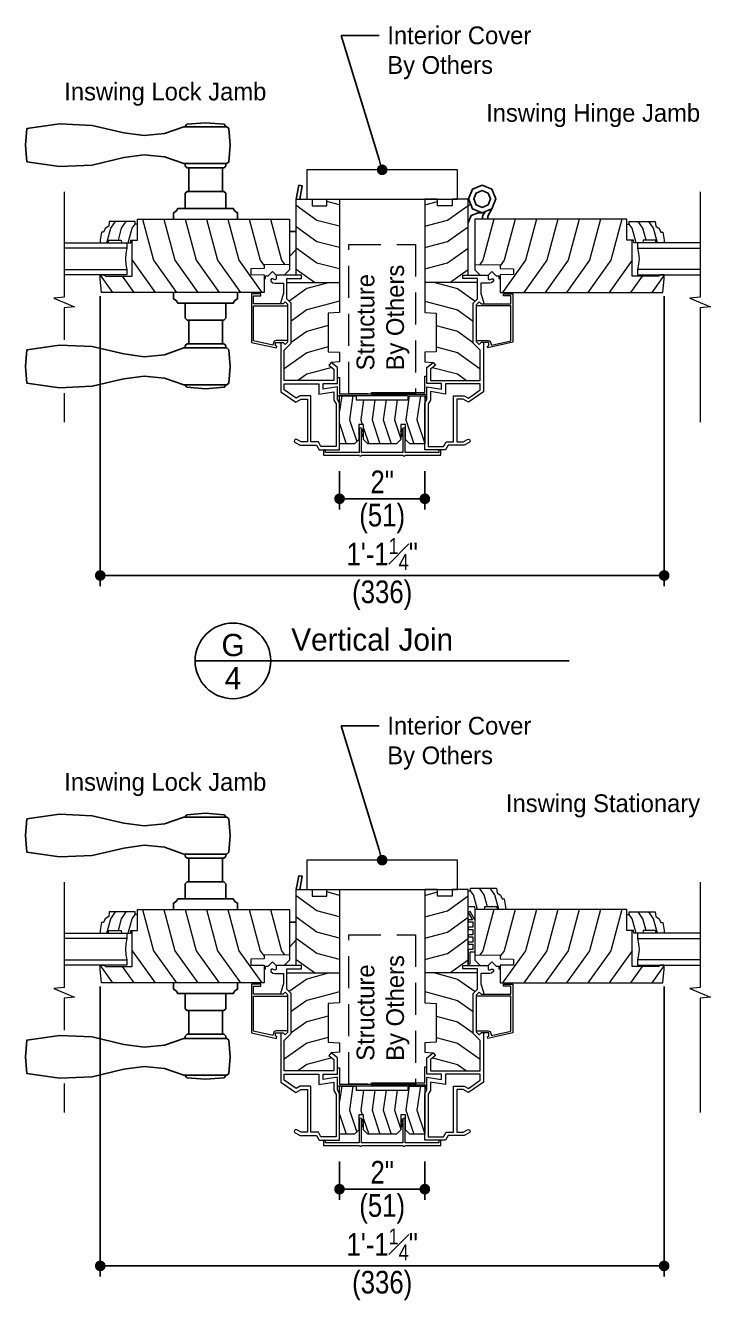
# Model space of a CAD drawing. Extents: x 0 to 204, y 0 to 88.
# Drawn here: x 162.6 to 178.66, y 17.05 to 46.93 of the extents above; entities that cross this region are included whole.
import ezdxf
from ezdxf.enums import TextEntityAlignment as Align

# ---------------------------------------------------------------- set-up
doc = ezdxf.new("R2010")
doc.units = 0
doc.header["$LTSCALE"] = 6
doc.header["$MEASUREMENT"] = 0
doc.linetypes.add('HIDDEN2', pattern=[0.1875, 0.125, -0.0625])
doc.layers.get('0').update_dxf_attribs({"linetype": 'CONTINUOUS'})
doc.layers.get('Defpoints').update_dxf_attribs({"linetype": 'CONTINUOUS'})
for name, color, linetype in [('A-ANNO-DIMS', 3, 'CONTINUOUS'), ('A-ANNO-TEXT', 4, 'CONTINUOUS'), ('A-DETL-MBND', 8, 'CONTINUOUS')]:
    doc.layers.add(name, color=color, linetype=linetype)
doc.layers.add('A-DETL-MCUT', color=6, linetype='CONTINUOUS', lineweight=20)
doc.layers.add('A-DETL-PATT', color=8, linetype='CONTINUOUS', lineweight=5)
doc.styles.add('ADF Text', font='FRABK.TTF', dxfattribs={"width": 0.85})
doc.dimstyles.new('1 1_2 inches equals 1 foot', dxfattribs={"dimtxt": 0.53125, "dimasz": 0.25, "dimexe": 0.25, "dimexo": 0.5, "dimgap": 0.125, "dimtad": 1, "dimdec": 6, "dimzin": 3, "dimdsep": 46, "dimlunit": 4, "dimtxsty": 'ADF Text', "dimblk": 'DOT', "dimcen": 0, "dimclrd": 256, "dimclre": 256, "dimclrt": 256, "dimadec": 0, "dimazin": 0, "dimtfac": 0.7, "dimtdec": 6, "dimtix": 1, "dimtmove": 0, "dimatfit": 0, "dimldrblk": 'DOT', "dimfxl": 0, "dimfrac": 1, "dimtolj": 1, "dimtzin": 4, "dimlwd": -1, "dimlwe": -1, "dimarcsym": 0})

# ---------------------------------------------------------------- blocks, each defined once
blk = doc.blocks.new('Breakline With Space 1')
at = {"layer": 'A-DETL-MCUT'}
for points in [[(0, 2.593), (0, 0.124), (-0.244, 0.102), (0.244, -0.102), (0, -0.124), (0, -0.876)], [(0, -2.123), (0, -2.802)]]:
    blk.add_lwpolyline(points, dxfattribs=at)
blk = doc.blocks.new('2inch Mull Cover')
at = {"layer": 'A-DETL-MCUT'}
for points in [[(0.493, -1.89, 1), (0.493, -1.838), (-0.059, -1.838), (-0.059, -0.866), (0.493, -0.866, 1), (0.493, -0.814), (-0.059, -0.814), (-0.059, -0.024), (-0.024, -0.024, 1.000026), (-0.024, 0.023), (-0.126, 0.023), (-0.126, -0.817, 1), (-0.126, -0.863), (-0.126, -1.841, 1), (-0.126, -1.887), (-0.126, -2.727), (-0.024, -2.727, 1), (-0.024, -2.68), (-0.059, -2.68), (-0.059, -1.89), (0.493, -1.89)], [(0.343, -0.866), (0.319, -0.886, 1), (0.339, -0.908), (0.39, -0.866)], [(0.452, -0.866), (0.428, -0.886, 1), (0.448, -0.908), (0.5, -0.865)], [(0.343, -1.838), (0.319, -1.817, -1), (0.339, -1.795), (0.39, -1.838)], [(0.452, -1.838), (0.428, -1.817, -1), (0.448, -1.795), (0.5, -1.838)]]:
    blk.add_lwpolyline(points, format="xyb", dxfattribs=at)
blk.add_lwpolyline([(0.24, -0.915), (0.593, -0.915), (0.593, -0.804), (0.24, -0.804), (0.14, -0.704), (0.14, -0.352), (1.265, -0.352), (1.265, -0.742), (1.171, -0.742), (1.171, -1.961), (1.265, -1.961), (1.265, -2.352), (0.14, -2.352), (0.14, -1.999), (0.24, -1.899), (0.593, -1.899), (0.593, -1.788), (0.24, -1.788), (0.14, -1.688), (0.14, -1.015)], close=True, dxfattribs=at)
for points in [[(0.343, -0.814), (0.332, -0.804)], [(0.379, -0.804), (0.39, -0.814)], [(0.452, -0.814), (0.441, -0.804)], [(0.488, -0.804), (0.5, -0.814)], [(0.343, -1.89), (0.332, -1.899)], [(0.379, -1.899), (0.39, -1.89)], [(0.452, -1.89), (0.441, -1.899)], [(0.488, -1.899), (0.5, -1.889)]]:
    blk.add_lwpolyline(points, dxfattribs=at)
at = {"layer": 'A-DETL-PATT'}
for points in [[(0.614, -0.352), (0.14, -0.51)], [(1.265, -0.665), (0.702, -0.586), (0.192, -0.756)], [(1.265, -0.402), (0.91, -0.352)], [(1.171, -0.915), (0.702, -0.849), (0.593, -0.886)], [(0.505, -0.915), (0.14, -1.037)], [(1.171, -1.179), (0.702, -1.113), (0.14, -1.3)], [(1.171, -1.442), (0.702, -1.376), (0.14, -1.564)], [(1.171, -1.706), (0.702, -1.64), (0.258, -1.788)], [(1.265, -1.983), (0.702, -1.903), (0.14, -2.091)], [(1.265, -2.246), (0.702, -2.166), (0.147, -2.352)]]:
    blk.add_lwpolyline(points, dxfattribs=at)
blk = doc.blocks.new('3_4 Glass-flat-4')
at = {"layer": 'A-DETL-MCUT'}
for p, q in [((0, -0.125), (1.469, -0.125)), ((1.469, -0.625), (0, -0.625))]:
    blk.add_line(p, q, dxfattribs=at)
blk.add_lwpolyline([(1.469, 0), (0, 0), (0, -0.125), (0.027, -0.247), (0.036, -0.375), (0.027, -0.503), (0, -0.625), (0, -0.75), (1.469, -0.75)], dxfattribs=at)
at = {"layer": 'A-DETL-MCUT', "const_width": 0.0000001}
for points in [[(0.186, -0.625), (0.186, -0.586), (0.067, -0.538), (0.067, -0.212), (0.186, -0.164), (0.186, -0.125)], [(0.375, -0.125), (0.375, -0.625)]]:
    blk.add_lwpolyline(points, dxfattribs=at)
blk = doc.blocks.new('400 Series Door Glass Stop-flat-5')
at = {"layer": 'A-DETL-MCUT'}
blk.add_lwpolyline([(0.758, -0.102), (0.797, -0.19), (0.844, -0.19), (0.875, -0.376), (0.875, -0.438), (0.684, -0.438), (0.679, -0.376), (0.383, -0.376), (0.378, -0.438), (0.161, -0.438), (0.156, -0.376), (0, -0.376), (0, 0), (0.057, 0), (0.057, 0.062), (0.667, 0.062), (0.677, -0.048), (0.758, -0.102)], dxfattribs=at)
at = {"layer": 'A-DETL-PATT'}
for points in [[(0.218, -0.438), (0.128, -0.097), (0.057, 0.002)], [(0.451, -0.376), (0.378, -0.097), (0.264, 0.062)], [(0.718, -0.438), (0.628, -0.097), (0.514, 0.062)]]:
    blk.add_lwpolyline(points, dxfattribs=at)
blk = doc.blocks.new('400 Series Inswing Stile Rail')
at = {"layer": 'A-DETL-MCUT'}
blk.add_lwpolyline([(3.688, -1.337), (3.688, -0.494), (3.563, -0.494), (3.563, 0), (0, 0), (0, -1.063), (0.594, -1.073), (0.594, -1.157), (0.907, -1.162), (0.907, -1.301), (0.594, -1.306), (0.594, -1.719), (4.407, -1.719), (4.438, -1.4), (4.438, -1.306), (4.344, -1.306), (4.313, -1.337)], close=True, dxfattribs=at)
blk.add_lwpolyline([(0, -1.063), (0, -1.188), (0.123, -1.313), (0.313, -1.313), (0.398, -1.227), (0.5, -1.331), (0.563, -1.331), (0.563, -1.393), (0.594, -1.393)], dxfattribs=at)
at = {"layer": 'A-DETL-PATT'}
for points in [[(0.444, 0), (0.188, -0.965), (0.117, -1.065)], [(0.944, 0), (0.688, -0.965), (0.594, -1.097)], [(1.444, 0), (1.188, -0.965), (0.649, -1.719)], [(1.944, 0), (1.688, -0.965), (1.149, -1.719)], [(2.444, 0), (2.188, -0.965), (1.649, -1.719)], [(2.944, 0), (2.688, -0.965), (2.149, -1.719)], [(3.444, 0), (3.188, -0.965), (2.649, -1.719)], [(3.688, -0.965), (3.149, -1.719)], [(3.922, -1.337), (3.649, -1.719)], [(4.438, -1.315), (4.149, -1.719)]]:
    blk.add_lwpolyline(points, dxfattribs=at)
at = {"layer": 'A-DETL-MCUT'}
for name, p in [('400 Series Door Glass Stop-flat-5', (3.563, -0.118)), ('3_4 Glass-flat-4', (3.813, -0.556))]:
    blk.add_blockref(name, p, dxfattribs=at)
blk = doc.blocks.new('400 Series Stile Rail-flat-1')
at = {"layer": 'A-DETL-MCUT'}
for points in [[(-0.156, -1.313), (-0.156, 0.469), (-0.532, 0.469), (-0.532, 0.313), (-0.874, 0.313), (-0.874, 0.469), (-1.172, 0.469), (-1.172, -2.186), (-0.906, -2.2), (-0.906, -3.107), (-1.172, -3.121), (-1.172, -3.341), (-0.974, -3.356)], [(0.203, -2.89), (0.203, -4.044), (-0.148, -4.289), (-0.27, -4.219), (-0.422, -4.219), (-0.422, -5.219), (-0.27, -5.219), (-0.171, -5.162), (-0.14, -5.157), (-0.115, -5.176), (-0.112, -5.207), (-0.131, -5.231), (-0.248, -5.299), (-0.629, -5.299), (-0.691, -5.406), (-1.172, -5.406), (-1.172, -4.309), (-1.122, -4.223), (-1.122, -3.929), (-0.785, -3.982), (-0.785, -3.855), (-1.122, -3.855), (-1.122, -3.475), (-0.974, -3.356), (-0.924, -3.419), (-1.042, -3.513), (-1.042, -3.779), (0.123, -3.779), (0.123, -3.071), (-0.041, -2.908), (-0.041, -1.967), (0.063, -1.864), (0.063, -1.393), (-0.281, -1.393), (-0.281, -1.313), (0.313, -1.313), (0.313, -1.403), (0.347, -1.423), (0.392, -1.397), (0.423, -1.397), (0.438, -1.424), (0.438, -1.452), (0.393, -1.489), (0.344, -1.5), (0.143, -1.5), (0.143, -1.744), (0.203, -1.938), (0.203, -1.984)], [(0.063, -1.487), (-1.172, -1.487)], [(0.039, -2.843), (0.315, -2.843), (0.358, -2.861), (0.394, -2.951), (0.844, -2.85), (0.844, -2.031), (0.039, -2.031), (0.039, -2), (0.101, -1.939), (0.146, -1.984), (0.844, -1.984), (0.844, -1.797), (0.672, -1.797), (0.672, -1.75), (0.891, -1.75), (0.891, -2.887), (0.307, -3.019), (0.298, -2.976), (0.328, -2.969), (0.328, -2.89), (0.146, -2.89), (0.101, -2.936), (0.039, -2.875), (0.039, -2.031)]]:
    blk.add_lwpolyline(points, dxfattribs=at)
blk.add_lwpolyline([(-0.675, -5.219), (-0.502, -5.219), (-0.502, -4.139), (-0.248, -4.139), (-0.152, -4.195), (0.123, -4.002), (0.123, -3.859), (-0.685, -3.859), (-0.685, -4.099), (-1.042, -4.043), (-1.042, -4.244), (-1.092, -4.331), (-1.092, -5.326), (-0.737, -5.326)], close=True, dxfattribs=at)
at = {"layer": 'A-DETL-PATT'}
for points in [[(-1.172, 0.332), (-0.874, 0.411)], [(-1.172, -0.168), (-0.643, -0.028), (-0.156, 0.32)], [(-1.172, -0.668), (-0.643, -0.528), (-0.156, -0.18)], [(-1.172, -1.168), (-0.643, -1.028), (-0.156, -0.68)], [(-0.585, -1.487), (-0.156, -1.18)], [(-0.94, -1.487), (-0.404, -1.629), (0.005, -1.921)], [(-1.172, -1.925), (-0.404, -2.129), (-0.041, -2.389)], [(-0.906, -2.496), (-0.404, -2.629), (-0.041, -2.889)], [(-0.906, -2.996), (-0.404, -3.129), (0.123, -3.506)], [(-0.992, -3.473), (-0.404, -3.629), (-0.194, -3.779)]]:
    blk.add_lwpolyline(points, dxfattribs=at)
at = {"layer": 'A-DETL-MCUT'}
blk.add_blockref('400 Series Inswing Stile Rail', (0, 0), dxfattribs=at)
blk = doc.blocks.new('400 Series Inswing Hinge Jamb')
at = {"layer": 'A-DETL-MBND'}
blk.add_line((1.391, 4.369), (1.444, 4.421), dxfattribs=at)
for points in [[(1.945, 4.308), (1.718, 4.214), (1.49, 4.308), (1.396, 4.536), (1.49, 4.763), (1.718, 4.857), (1.945, 4.763), (2.039, 4.536)], [(1.857, 4.396), (1.718, 4.339), (1.579, 4.396), (1.521, 4.536), (1.579, 4.675), (1.718, 4.733), (1.857, 4.675), (1.915, 4.536)]]:
    blk.add_lwpolyline(points, close=True, dxfattribs=at)
for points in [[(1.391, 3.978), (1.46, 4.145), (1.627, 4.214), (1.718, 4.214)], [(1.73, 4.063), (1.73, 4.129), (1.793, 4.245)], [(1.848, 4.063), (1.848, 4.129), (1.945, 4.308)]]:
    blk.add_lwpolyline(points, dxfattribs=at)
at = {"layer": 'A-DETL-MCUT'}
blk.add_lwpolyline([(0.425, -0.138), (0.405, -0.113), (0.405, -0.05), (-0.875, -0.05), (-0.875, 0), (0.377, 0), (0.377, 0.38), (0.425, 0.38)], dxfattribs=at)
blk.add_blockref('400 Series Stile Rail-flat-1', (1.547, 4.063), dxfattribs=at)
blk = doc.blocks.new('Breakline 1')
at = {"layer": 'A-DETL-MCUT'}
blk.add_lwpolyline([(2.593, 0), (0.124, 0), (0.102, 0.244), (-0.102, -0.244), (-0.124, 0), (-2.802, 0)], dxfattribs=at)
blk = doc.blocks.new('400 Series Stile Rail-flat-2')
at = {"layer": 'A-DETL-MCUT'}
for points in [[(-0.156, -1.313), (-0.156, 0.469), (-0.532, 0.469), (-0.532, 0.313), (-0.874, 0.313), (-0.874, 0.469), (-1.172, 0.469), (-1.172, -2.186), (-0.906, -2.2), (-0.906, -3.107), (-1.172, -3.121), (-1.172, -3.341), (-0.974, -3.356)], [(0.203, -2.89), (0.203, -4.044), (-0.148, -4.289), (-0.27, -4.219), (-0.422, -4.219), (-0.422, -5.219), (-0.27, -5.219), (-0.171, -5.162), (-0.14, -5.157), (-0.115, -5.176), (-0.112, -5.207), (-0.131, -5.231), (-0.248, -5.299), (-0.629, -5.299), (-0.691, -5.406), (-1.172, -5.406), (-1.172, -4.309), (-1.122, -4.223), (-1.122, -3.929), (-0.785, -3.982), (-0.785, -3.855), (-1.122, -3.855), (-1.122, -3.475), (-0.974, -3.356), (-0.924, -3.419), (-1.042, -3.513), (-1.042, -3.779), (0.123, -3.779), (0.123, -3.071), (-0.041, -2.908), (-0.041, -1.967), (0.063, -1.864), (0.063, -1.393), (-0.281, -1.393), (-0.281, -1.313), (0.313, -1.313), (0.313, -1.403), (0.347, -1.423), (0.392, -1.397), (0.423, -1.397), (0.438, -1.424), (0.438, -1.452), (0.393, -1.489), (0.344, -1.5), (0.143, -1.5), (0.143, -1.744), (0.203, -1.938), (0.203, -1.984)], [(0.063, -1.487), (-1.172, -1.487)], [(0.039, -2.843), (0.315, -2.843), (0.358, -2.861), (0.394, -2.951), (0.844, -2.85), (0.844, -2.031), (0.039, -2.031), (0.039, -2), (0.101, -1.939), (0.146, -1.984), (0.844, -1.984), (0.844, -1.797), (0.672, -1.797), (0.672, -1.75), (0.891, -1.75), (0.891, -2.887), (0.307, -3.019), (0.298, -2.976), (0.328, -2.969), (0.328, -2.89), (0.146, -2.89), (0.101, -2.936), (0.039, -2.875), (0.039, -2.031)]]:
    blk.add_lwpolyline(points, dxfattribs=at)
blk.add_lwpolyline([(-0.675, -5.219), (-0.502, -5.219), (-0.502, -4.139), (-0.248, -4.139), (-0.152, -4.195), (0.123, -4.002), (0.123, -3.859), (-0.685, -3.859), (-0.685, -4.099), (-1.042, -4.043), (-1.042, -4.244), (-1.092, -4.331), (-1.092, -5.326), (-0.737, -5.326)], close=True, dxfattribs=at)
at = {"layer": 'A-DETL-PATT'}
for points in [[(-1.172, 0.332), (-0.874, 0.411)], [(-1.172, -0.168), (-0.643, -0.028), (-0.156, 0.32)], [(-1.172, -0.668), (-0.643, -0.528), (-0.156, -0.18)], [(-1.172, -1.168), (-0.643, -1.028), (-0.156, -0.68)], [(-0.585, -1.487), (-0.156, -1.18)], [(-0.94, -1.487), (-0.404, -1.629), (0.005, -1.921)], [(-1.172, -1.925), (-0.404, -2.129), (-0.041, -2.389)], [(-0.906, -2.496), (-0.404, -2.629), (-0.041, -2.889)], [(-0.906, -2.996), (-0.404, -3.129), (0.123, -3.506)], [(-0.992, -3.473), (-0.404, -3.629), (-0.194, -3.779)]]:
    blk.add_lwpolyline(points, dxfattribs=at)
at = {"layer": 'A-DETL-MCUT'}
blk.add_blockref('400 Series Inswing Stile Rail', (0, 0), dxfattribs=at)
blk = doc.blocks.new('400 Series Door Glass Stop-flat-6')
at = {"layer": 'A-DETL-MCUT'}
blk.add_lwpolyline([(0.758, -0.102), (0.797, -0.19), (0.844, -0.19), (0.875, -0.376), (0.875, -0.438), (0.684, -0.438), (0.679, -0.376), (0.383, -0.376), (0.378, -0.438), (0.161, -0.438), (0.156, -0.376), (0, -0.376), (0, 0), (0.057, 0), (0.057, 0.062), (0.667, 0.062), (0.677, -0.048), (0.758, -0.102)], dxfattribs=at)
at = {"layer": 'A-DETL-PATT'}
for points in [[(0.218, -0.438), (0.128, -0.097), (0.057, 0.002)], [(0.451, -0.376), (0.378, -0.097), (0.264, 0.062)], [(0.718, -0.438), (0.628, -0.097), (0.514, 0.062)]]:
    blk.add_lwpolyline(points, dxfattribs=at)
blk = doc.blocks.new('400 Series Inswing Door Stat. Frame-flat-1')
at = {"layer": 'A-DETL-MCUT'}
blk.add_lwpolyline([(1.172, -0.709), (1.059, -0.513), (1.016, -0.538), (1.115, -0.71), (1.016, -0.71), (1.016, -0.76), (1.123, -0.76), (1.123, -0.885), (1.016, -0.885), (1.016, -0.935), (1.123, -0.935), (1.123, -1.06), (1.016, -1.06), (1.016, -1.11), (1.123, -1.11), (1.123, -1.235), (1.016, -1.235), (1.016, -1.285), (1.123, -1.285), (1.123, -1.41), (1.016, -1.41), (1.016, -1.745), (1.066, -1.745), (1.066, -1.46), (1.172, -1.46)], dxfattribs=at)
for name, p in [('400 Series Stile Rail-flat-2', (1.172, -0.469)), ('400 Series Door Glass Stop-flat-6', (1.016, -0.031))]:
    blk.add_blockref(name, p, dxfattribs=at)
blk = doc.blocks.new('400 Series Inswing Stat. Jamb')
at = {"layer": 'A-DETL-MCUT'}
blk.add_lwpolyline([(0.425, -0.138), (0.405, -0.113), (0.405, -0.05), (-0.875, -0.05), (-0.875, 0), (0.377, 0), (0.377, 0.38), (0.425, 0.38)], dxfattribs=at)
blk.add_blockref('400 Series Inswing Door Stat. Frame-flat-1', (0.375, 4.532), dxfattribs=at)
blk = doc.blocks.new('_DOT')
at = {"color": 0, "linetype": 'ByBlock'}
blk.add_line((-0.5, 0), (-1, 0), dxfattribs=at)
at = {"color": 0, "linetype": 'ByBlock', "const_width": 0.5}
blk.add_lwpolyline([(-0.25, 0, 1), (0.25, 0, 1)], format="xyb", close=True, dxfattribs=at)
blk = doc.blocks.new('*D128')
at = {"layer": 'A-ANNO-DIMS', "linetype": 'ByBlock', "transparency": 16777216}
for p, q in [((169.964, 36.486), (169.964, 35.59)), ((171.964, 36.486), (171.964, 35.59)), ((170.214, 35.84), (171.714, 35.84))]:
    blk.add_line(p, q, dxfattribs=at)
at = {"layer": 'Defpoints', "color": 0, "transparency": 16777216}
for p in [(169.964, 36.986), (171.964, 36.986), (171.964, 35.84)]:
    blk.add_point(p, dxfattribs=at)
at = {"layer": 'A-ANNO-DIMS', "transparency": 16777216, "xscale": 0.25, "yscale": 0.25, "zscale": 0.25, "rotation": 180}
blk.add_blockref('_DOT', (169.964, 35.84), dxfattribs=at)
at = {"layer": 'A-ANNO-DIMS', "transparency": 16777216, "xscale": 0.25, "yscale": 0.25, "zscale": 0.25}
blk.add_blockref('_DOT', (171.964, 35.84), dxfattribs=at)
at = {"layer": 'A-ANNO-DIMS', "transparency": 16777216, "attachment_point": 5, "style": 'ADF Text'}
for s, insert, char_height in [('\\A1;2"', (170.964, 36.236), 0.5312), ('\\A1;\\f [;\\fFranklin Gothic Book;(51)\\f]', (170.964, 35.378), 0.53125)]:
    blk.add_mtext(s, dxfattribs=dict(at, insert=insert, char_height=char_height))
blk = doc.blocks.new('*D129')
at = {"layer": 'A-ANNO-DIMS', "linetype": 'ByBlock', "transparency": 16777216}
for p, q in [((164.354, 40.586), (164.354, 33.792)), ((177.574, 40.586), (177.574, 33.792)), ((164.604, 34.042), (177.324, 34.042))]:
    blk.add_line(p, q, dxfattribs=at)
at = {"layer": 'Defpoints', "color": 0, "transparency": 16777216}
for p in [(164.354, 41.086), (177.574, 41.086), (177.574, 34.042)]:
    blk.add_point(p, dxfattribs=at)
at = {"layer": 'A-ANNO-DIMS', "transparency": 16777216, "xscale": 0.25, "yscale": 0.25, "zscale": 0.25, "rotation": 180}
blk.add_blockref('_DOT', (164.354, 34.042), dxfattribs=at)
at = {"layer": 'A-ANNO-DIMS', "transparency": 16777216, "xscale": 0.25, "yscale": 0.25, "zscale": 0.25}
blk.add_blockref('_DOT', (177.574, 34.042), dxfattribs=at)
at = {"layer": 'A-ANNO-DIMS', "transparency": 16777216, "char_height": 0.53125, "attachment_point": 5, "style": 'ADF Text'}
for s, insert in [('\\A1;1\'-1{\\H0.700000x;\\S1#4;}"', (170.964, 34.546)), ('\\A1;\\f [;\\fFranklin Gothic Book;(336)\\f]', (170.964, 33.579))]:
    blk.add_mtext(s, dxfattribs=dict(at, insert=insert))
blk = doc.blocks.new('*D134')
at = {"layer": 'A-ANNO-DIMS', "linetype": 'ByBlock', "transparency": 16777216}
for p, q in [((169.964, 20.309), (169.964, 19.412)), ((171.964, 20.309), (171.964, 19.412)), ((170.214, 19.662), (171.714, 19.662))]:
    blk.add_line(p, q, dxfattribs=at)
at = {"layer": 'Defpoints', "color": 0, "transparency": 16777216}
for p in [(169.964, 20.809), (171.964, 20.809), (171.964, 19.662)]:
    blk.add_point(p, dxfattribs=at)
at = {"layer": 'A-ANNO-DIMS', "transparency": 16777216, "xscale": 0.25, "yscale": 0.25, "zscale": 0.25, "rotation": 180}
blk.add_blockref('_DOT', (169.964, 19.662), dxfattribs=at)
at = {"layer": 'A-ANNO-DIMS', "transparency": 16777216, "xscale": 0.25, "yscale": 0.25, "zscale": 0.25}
blk.add_blockref('_DOT', (171.964, 19.662), dxfattribs=at)
at = {"layer": 'A-ANNO-DIMS', "transparency": 16777216, "attachment_point": 5, "style": 'ADF Text'}
for s, insert, char_height in [('\\A1;2"', (170.964, 20.059), 0.5312), ('\\A1;\\f [;\\fFranklin Gothic Book;(51)\\f]', (170.964, 19.2), 0.53125)]:
    blk.add_mtext(s, dxfattribs=dict(at, insert=insert, char_height=char_height))
blk = doc.blocks.new('*D135')
at = {"layer": 'A-ANNO-DIMS', "linetype": 'ByBlock', "transparency": 16777216}
for p, q in [((164.354, 24.409), (164.354, 17.614)), ((177.574, 24.409), (177.574, 17.614)), ((164.604, 17.864), (177.324, 17.864))]:
    blk.add_line(p, q, dxfattribs=at)
at = {"layer": 'Defpoints', "color": 0, "transparency": 16777216}
for p in [(164.354, 24.909), (177.574, 24.909), (177.574, 17.864)]:
    blk.add_point(p, dxfattribs=at)
at = {"layer": 'A-ANNO-DIMS', "transparency": 16777216, "xscale": 0.25, "yscale": 0.25, "zscale": 0.25, "rotation": 180}
blk.add_blockref('_DOT', (164.354, 17.864), dxfattribs=at)
at = {"layer": 'A-ANNO-DIMS', "transparency": 16777216, "xscale": 0.25, "yscale": 0.25, "zscale": 0.25}
blk.add_blockref('_DOT', (177.574, 17.864), dxfattribs=at)
at = {"layer": 'A-ANNO-DIMS', "transparency": 16777216, "char_height": 0.53125, "attachment_point": 5, "style": 'ADF Text'}
for s, insert in [('\\A1;1\'-1{\\H0.700000x;\\S1#4;}"', (170.964, 18.368)), ('\\A1;\\f [;\\fFranklin Gothic Book;(336)\\f]', (170.964, 17.402))]:
    blk.add_mtext(s, dxfattribs=dict(at, insert=insert))
blk = doc.blocks.new('AW Mull Detail Tag')
at = {"layer": 'A-ANNO-TEXT'}
blk.add_line((8.771, 0), (0, 0), dxfattribs=at)
blk.add_circle((0.886, 0), 0.886, dxfattribs=at)
blk = doc.blocks.new('Vertical Join Tag')
at = {"layer": 'A-ANNO-TEXT'}
blk.add_blockref('AW Mull Detail Tag', (0, 0), dxfattribs=at)
at = {"layer": 'A-ANNO-TEXT', "insert": (2.254, 0.232), "char_height": 0.52083, "width": 7.63397, "attachment_point": 7, "line_spacing_factor": 1.04, "style": 'ADF Text'}
blk.add_mtext('{\\W1;Vertical Join}', dxfattribs=at)
blk = doc.blocks.new('400 Series Inswing Hinged Door Handle-flat-1')
at = {"layer": 'A-DETL-MBND'}
for p, q in [((1.574, -0.65), (1.574, -1.2)), ((2.364, -1.2), (2.364, -0.65))]:
    blk.add_line(p, q, dxfattribs=at)
for points in [[(1.219, 0), (1.219, -0.15), (1.281, -0.188), (1.319, -0.25), (2.619, -0.25), (2.657, -0.188), (2.719, -0.15), (2.719, 0)], [(1.494, -0.25), (1.494, -0.605), (1.539, -0.65), (2.399, -0.65), (2.444, -0.605), (2.444, -0.25)], [(1.574, -0.65), (1.574, -1.2)], [(2.364, -0.65), (2.364, -1.2)], [(2.444, -1.3), (2.444, -1.245), (2.399, -1.2), (1.539, -1.2), (1.494, -1.245), (1.494, -1.3)], [(1.484, -2.166), (1.532, -2.222), (1.969, -2.254), (2.406, -2.222), (2.454, -2.166)]]:
    blk.add_lwpolyline(points, dxfattribs=at)
blk.add_lwpolyline([(5.396, -1.235), (4.63, -1.268), (3.882, -1.441), (3.406, -1.508), (2.929, -1.46), (2.476, -1.3), (1.47, -1.3), (1.425, -1.341), (1.391, -1.733), (1.425, -2.125), (1.47, -2.166), (2.476, -2.166), (2.929, -2.006), (3.406, -1.958), (3.882, -2.025), (4.63, -2.198), (5.396, -2.231), (6.157, -2.125), (6.191, -1.733), (6.157, -1.341)], close=True, dxfattribs=at)
blk = doc.blocks.new('400 Series Inswing Hinged Door Handle-flat-2')
at = {"layer": 'A-DETL-MBND'}
for p, q in [((1.574, 0.65), (1.574, 1.2)), ((2.364, 1.2), (2.364, 0.65))]:
    blk.add_line(p, q, dxfattribs=at)
blk.add_lwpolyline([(5.396, 1.235), (4.63, 1.268), (3.882, 1.441), (3.406, 1.508), (2.929, 1.46), (2.476, 1.3), (1.47, 1.3), (1.425, 1.341), (1.391, 1.733), (1.425, 2.125), (1.47, 2.166), (2.476, 2.166), (2.929, 2.006), (3.406, 1.958), (3.882, 2.025), (4.63, 2.198), (5.396, 2.231), (6.157, 2.125), (6.191, 1.733), (6.157, 1.341)], close=True, dxfattribs=at)
for points in [[(1.484, 2.166), (1.532, 2.222), (1.969, 2.254), (2.406, 2.222), (2.454, 2.166)], [(2.444, 1.3), (2.444, 1.245), (2.399, 1.2), (1.539, 1.2), (1.494, 1.245), (1.494, 1.3)], [(1.574, 0.65), (1.574, 1.2)], [(2.364, 0.65), (2.364, 1.2)], [(1.494, 0.25), (1.494, 0.605), (1.539, 0.65), (2.399, 0.65), (2.444, 0.605), (2.444, 0.25)], [(1.219, 0), (1.219, 0.15), (1.281, 0.188), (1.319, 0.25), (2.619, 0.25), (2.657, 0.188), (2.719, 0.15), (2.719, 0)]]:
    blk.add_lwpolyline(points, dxfattribs=at)
blk = doc.blocks.new('3_4 Glass-flat-6')
at = {"layer": 'A-DETL-MCUT'}
for p, q in [((0, -0.125), (1.469, -0.125)), ((1.469, -0.625), (0, -0.625))]:
    blk.add_line(p, q, dxfattribs=at)
blk.add_lwpolyline([(1.469, 0), (0, 0), (0, -0.125), (0.027, -0.247), (0.036, -0.375), (0.027, -0.503), (0, -0.625), (0, -0.75), (1.469, -0.75)], dxfattribs=at)
at = {"layer": 'A-DETL-MCUT', "const_width": 0.0000001}
for points in [[(0.186, -0.625), (0.186, -0.586), (0.067, -0.538), (0.067, -0.212), (0.186, -0.164), (0.186, -0.125)], [(0.375, -0.125), (0.375, -0.625)]]:
    blk.add_lwpolyline(points, dxfattribs=at)
blk = doc.blocks.new('400 Series Door Glass Stop-flat-9')
at = {"layer": 'A-DETL-MCUT'}
blk.add_lwpolyline([(0.758, -0.102), (0.797, -0.19), (0.844, -0.19), (0.875, -0.376), (0.875, -0.438), (0.684, -0.438), (0.679, -0.376), (0.383, -0.376), (0.378, -0.438), (0.161, -0.438), (0.156, -0.376), (0, -0.376), (0, 0), (0.057, 0), (0.057, 0.062), (0.667, 0.062), (0.677, -0.048), (0.758, -0.102)], dxfattribs=at)
at = {"layer": 'A-DETL-PATT'}
for points in [[(0.218, -0.438), (0.128, -0.097), (0.057, 0.002)], [(0.451, -0.376), (0.378, -0.097), (0.264, 0.062)], [(0.718, -0.438), (0.628, -0.097), (0.514, 0.062)]]:
    blk.add_lwpolyline(points, dxfattribs=at)
blk = doc.blocks.new('400 Series Stile Rail-flat-4')
at = {"layer": 'A-DETL-MCUT'}
for p, q in [((0, -1.063), (0, -1.188)), ((0, -1.188), (0.123, -1.313)), ((0.313, -1.313), (0.398, -1.227)), ((0.5, -1.331), (0.398, -1.227)), ((0.563, -1.331), (0.5, -1.331)), ((0.563, -1.393), (0.563, -1.331)), ((0.594, -1.393), (0.563, -1.393))]:
    blk.add_line(p, q, dxfattribs=at)
for points in [[(-0.156, -1.313), (-0.156, 0.469), (-0.532, 0.469), (-0.532, 0.313), (-0.874, 0.313), (-0.874, 0.469), (-1.172, 0.469), (-1.172, -2.186), (-0.906, -2.2), (-0.906, -3.107), (-1.172, -3.121), (-1.172, -3.341), (-0.974, -3.356)], [(0.203, -2.89), (0.203, -4.044), (-0.148, -4.289), (-0.27, -4.219), (-0.422, -4.219), (-0.422, -5.219), (-0.27, -5.219), (-0.171, -5.162), (-0.14, -5.157), (-0.115, -5.176), (-0.112, -5.207), (-0.131, -5.231), (-0.248, -5.299), (-0.629, -5.299), (-0.691, -5.406), (-1.172, -5.406), (-1.172, -4.309), (-1.122, -4.223), (-1.122, -3.929), (-0.785, -3.982), (-0.785, -3.855), (-1.122, -3.855), (-1.122, -3.475), (-0.974, -3.356), (-0.924, -3.419), (-1.042, -3.513), (-1.042, -3.779), (0.123, -3.779), (0.123, -3.071), (-0.041, -2.908), (-0.041, -1.967), (0.063, -1.864), (0.063, -1.393), (-0.281, -1.393), (-0.281, -1.313), (0.313, -1.313), (0.313, -1.403), (0.347, -1.423), (0.392, -1.397), (0.423, -1.397), (0.438, -1.424), (0.438, -1.452), (0.393, -1.489), (0.344, -1.5), (0.143, -1.5), (0.143, -1.744), (0.203, -1.938), (0.203, -1.984)], [(0.063, -1.487), (-1.172, -1.487)], [(0.039, -2.843), (0.315, -2.843), (0.358, -2.861), (0.394, -2.951), (0.844, -2.85), (0.844, -2.031), (0.039, -2.031), (0.039, -2), (0.101, -1.939), (0.146, -1.984), (0.844, -1.984), (0.844, -1.797), (0.672, -1.797), (0.672, -1.75), (0.891, -1.75), (0.891, -2.887), (0.307, -3.019), (0.298, -2.976), (0.328, -2.969), (0.328, -2.89), (0.146, -2.89), (0.101, -2.936), (0.039, -2.875), (0.039, -2.031)]]:
    blk.add_lwpolyline(points, dxfattribs=at)
for points in [[(3.688, -1.337), (3.688, -0.494), (3.563, -0.494), (3.563, 0), (0, 0), (0, -1.063), (0.594, -1.073), (0.594, -1.157), (0.907, -1.162), (0.907, -1.301), (0.594, -1.306), (0.594, -1.719), (4.407, -1.719), (4.438, -1.4), (4.438, -1.306), (4.344, -1.306), (4.313, -1.337)], [(-0.675, -5.219), (-0.502, -5.219), (-0.502, -4.139), (-0.248, -4.139), (-0.152, -4.195), (0.123, -4.002), (0.123, -3.859), (-0.685, -3.859), (-0.685, -4.099), (-1.042, -4.043), (-1.042, -4.244), (-1.092, -4.331), (-1.092, -5.326), (-0.737, -5.326)]]:
    blk.add_lwpolyline(points, close=True, dxfattribs=at)
at = {"layer": 'A-DETL-PATT'}
for points in [[(-1.172, 0.332), (-0.874, 0.411)], [(-1.172, -0.168), (-0.643, -0.028), (-0.156, 0.32)], [(0.444, 0), (0.188, -0.965), (0.117, -1.065)], [(0.944, 0), (0.688, -0.965), (0.594, -1.097)], [(1.444, 0), (1.188, -0.965), (0.649, -1.719)], [(1.944, 0), (1.688, -0.965), (1.149, -1.719)], [(2.444, 0), (2.188, -0.965), (1.649, -1.719)], [(2.944, 0), (2.688, -0.965), (2.149, -1.719)], [(3.444, 0), (3.188, -0.965), (2.649, -1.719)], [(-1.172, -0.668), (-0.643, -0.528), (-0.156, -0.18)], [(-1.172, -1.168), (-0.643, -1.028), (-0.156, -0.68)], [(-0.585, -1.487), (-0.156, -1.18)], [(3.688, -0.965), (3.149, -1.719)], [(-0.94, -1.487), (-0.404, -1.629), (0.005, -1.921)], [(3.922, -1.337), (3.649, -1.719)], [(4.438, -1.315), (4.149, -1.719)], [(-1.172, -1.925), (-0.404, -2.129), (-0.041, -2.389)], [(-0.906, -2.496), (-0.404, -2.629), (-0.041, -2.889)], [(-0.906, -2.996), (-0.404, -3.129), (0.123, -3.506)], [(-0.992, -3.473), (-0.404, -3.629), (-0.194, -3.779)]]:
    blk.add_lwpolyline(points, dxfattribs=at)
at = {"layer": 'A-DETL-MCUT'}
for name, p in [('400 Series Door Glass Stop-flat-9', (3.563, -0.118)), ('3_4 Glass-flat-6', (3.813, -0.556))]:
    blk.add_blockref(name, p, dxfattribs=at)
blk = doc.blocks.new('400 Inswing Lock Jamb')
at = {"layer": 'A-DETL-MBND'}
for points in [[(-1.016, 0), (-0.953, 0.324), (-0.874, 0.309), (-0.934, 0)], [(-1.016, -0.762), (-1.172, -0.762)], [(-1.016, -1.179), (-1.172, -1.348)]]:
    blk.add_lwpolyline(points, dxfattribs=at)
at = {"layer": 'A-DETL-MCUT'}
blk.add_lwpolyline([(-0.05, -4.18), (0, -4.18), (0, -4.56), (1.575, -4.56), (1.575, -4.61), (-0.05, -4.61)], dxfattribs=at)
at = {"layer": 'A-DETL-MCUT', "xscale": -1}
for name, p in [('400 Series Inswing Hinged Door Handle-flat-2', (-1.172, -0.469)), ('400 Series Stile Rail-flat-4', (-1.172, -0.469)), ('400 Series Inswing Hinged Door Handle-flat-1', (-1.172, -2.188))]:
    blk.add_blockref(name, p, dxfattribs=at)
blk = doc.blocks.new('400 Series Interior Casing 27')
at = {"layer": 'A-DETL-MCUT', "color": 145}
blk.add_lwpolyline([(0, 0.688), (-3.531, 0.688), (-3.531, 0), (0, 0)], close=True, dxfattribs=at)
blk = doc.blocks.new('400s LVL Interior Cover By Others 2')
at = {"layer": 'A-ANNO-TEXT', "color": 145}
for p, q in [((-0.073, 0.239), (-0.961, 3.148)), ((-0.961, 3.148), (-0.073, 3.148))]:
    blk.add_line(p, q, dxfattribs=at)
at = {"layer": 'A-ANNO-TEXT', "color": 145, "xscale": 0.2499999999999996, "yscale": 0.2499999999999996, "zscale": 0.2499999999999996, "rotation": 286.9854453987317}
blk.add_blockref('_DOT', (0, 0), dxfattribs=at)
at = {"layer": 'A-ANNO-TEXT', "color": 145, "insert": (0.121, 3.359), "char_height": 0.41667, "width": 5.27451, "attachment_point": 1, "style": 'ADF Text'}
blk.add_mtext('\\pi-1.25,l1.25,t1.25;{\\W1;Interior Cover\\PBy Others}', dxfattribs=at)

msp = doc.modelspace()

# ---------------------------------------------------------------- linework, layer by layer
at = {"layer": 'A-DETL-MCUT', "color": 145, "linetype": 'HIDDEN2'}
for points, elevation in [([(170.1825065, 38.2988548), (170.1825065, 41.7988548), (171.7450065, 41.7988548), (171.7450065, 38.2988548)], 0.0000003), ([(170.1825065, 22.1213086), (170.1825065, 25.6213086), (171.7450065, 25.6213086), (171.7450065, 22.1213086)], -0.0000003)]:
    msp.add_lwpolyline(points, close=True, dxfattribs=dict(at, elevation=elevation))

# ---------------------------------------------------------------- block references
msp.add_blockref('Vertical Join Tag', (166.5782052, 32.0415345, -0.0000003))
at = {"layer": 'A-ANNO-TEXT'}
for name, p in [('400s LVL Interior Cover By Others 2', (170.9631314, 43.5488548, 0.0000003)), ('400 Inswing Lock Jamb', (169.9637564, 42.8613548, 0.0000003)), ('400s LVL Interior Cover By Others 2', (170.9631314, 27.3713086, -0.0000003)), ('400 Inswing Lock Jamb', (169.9637564, 26.6838086, -0.0000003))]:
    msp.add_blockref(name, p, dxfattribs=at)
at = {"layer": 'A-DETL-MCUT'}
for name, p in [('400 Series Interior Casing 27', (172.7285065, 42.8613548, 0.0000003)), ('Breakline With Space 1', (163.5098204, 40.4399161, 0.0000003)), ('400 Series Inswing Hinge Jamb', (171.5889698, 38.32971, 0.0000003)), ('400 Series Interior Casing 27', (172.7285065, 26.6838086, -0.0000003)), ('Breakline With Space 1', (163.5098204, 24.2623699, -0.0000003)), ('400 Series Inswing Stat. Jamb', (171.5889698, 22.1521638, -0.0000003))]:
    msp.add_blockref(name, p, dxfattribs=at)
at = {"layer": 'A-DETL-MCUT', "rotation": 90}
for name, p in [('Breakline 1', (178.4176925, 40.4399161, 0.0000003)), ('2inch Mull Cover', (169.6122563, 36.9863548, 0.0000003)), ('Breakline 1', (178.4176925, 24.2623699, -0.0000003)), ('2inch Mull Cover', (169.6122563, 20.8088086, -0.0000003))]:
    msp.add_blockref(name, p, dxfattribs=at)

# ---------------------------------------------------------------- texts
at = {"layer": 'A-ANNO-TEXT', "style": 'ADF Text'}
msp.add_text('G', height=0.5208333, dxfattribs=at).set_placement((167.4673976, 31.9954033, -0.0000003), align=Align.BOTTOM_CENTER)
msp.add_text('4', height=0.5208333, dxfattribs=at).set_placement((167.4673976, 31.8957645, -0.0000003), align=Align.TOP_CENTER)
at = {"layer": 'A-ANNO-TEXT', "char_height": 0.416666667, "width": 5.27451257, "style": 'ADF Text'}
for s, insert, attachment_point in [('\\pi-1.25,l1.25,t1.25;{\\W1;Inswing Lock Jamb}', (163.5098204, 45.0488548, 0.0000003), 7), ('\\pi-1.25,l1.25,t1.25;{\\W1;Inswing Hinge Jamb}', (178.4176925, 44.5488548, 0.0000003), 9), ('\\pi-1.25,l1.25,t1.25;{\\W1;Inswing Lock Jamb}', (163.5098204, 28.8713086, -0.0000003), 7), ('\\pi-1.25,l1.25,t1.25;{\\W1;Inswing Stationary}', (178.4176925, 28.3713086, -0.0000003), 9)]:
    msp.add_mtext(s, dxfattribs=dict(at, insert=insert, attachment_point=attachment_point))
at = {"layer": 'A-ANNO-TEXT', "color": 145, "char_height": 0.416666667, "width": 2.639998845, "attachment_point": 1, "rotation": 90, "style": 'ADF Text'}
for insert in [(170.363215, 38.8468379, 0.0000003), (170.363215, 22.6692917, -0.0000003)]:
    msp.add_mtext('\\pi-1.25,l1.25,t1.25;{\\W1;Structure\\PBy Others}', dxfattribs=dict(at, insert=insert))

# ---------------------------------------------------------------- dimensions: what is measured, and where the dimension line sits
at = {"layer": 'A-ANNO-DIMS'}
for base, p1, p2, picture, middle in [((177.5737564, 34.0415345, 0.0000003), (164.3537564, 41.0863548, 0.0000003), (177.5737564, 41.0863548, 0.0000003), '*D129', (170.9637564, 34.0415345, 0.0000003)), ((171.9637564, 35.8400345, 0.0000003), (169.9637564, 36.9863548, 0.0000003), (171.9637564, 36.9863548, 0.0000003), '*D128', (170.9637564, 35.8400345, 0.0000003)), ((177.5737564, 17.8639883, -0.0000003), (164.3537564, 24.9088086, -0.0000003), (177.5737564, 24.9088086, -0.0000003), '*D135', (170.9637564, 17.8639883, -0.0000003)), ((171.9637564, 19.6624883, -0.0000003), (169.9637564, 20.8088086, -0.0000003), (171.9637564, 20.8088086, -0.0000003), '*D134', (170.9637564, 19.6624883, -0.0000003))]:
    dim = msp.add_linear_dim(base=base, p1=p1, p2=p2, dimstyle='1 1_2 inches equals 1 foot', override={"dimdec": 4, "dimpost": '\\X\\f'}, dxfattribs=at)
    dim.commit()
    dim.dimension.update_dxf_attribs({"geometry": picture, "text_midpoint": middle})

doc.saveas('drawing.dxf')
